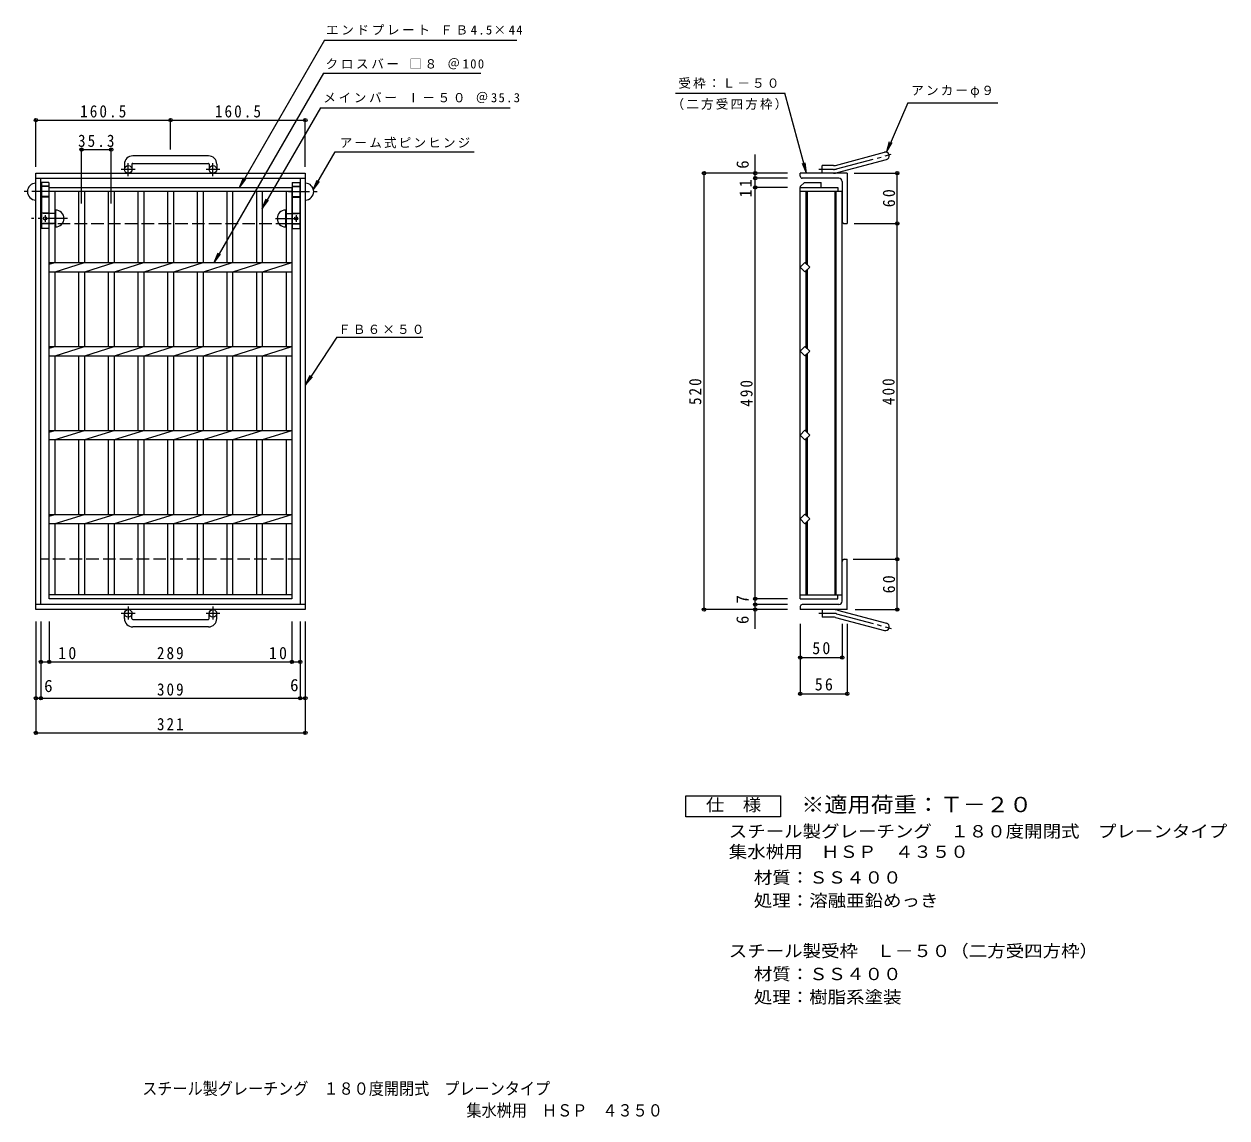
# Model space of a CAD drawing. Units: millimetres, scale not verified. Extents: x -567 to 866, y -688 to 616.
import ezdxf
from ezdxf.enums import TextEntityAlignment as Align

# ---------------------------------------------------------------- set-up
doc = ezdxf.new("R2010")
doc.units = ezdxf.units.MM
doc.header["$LTSCALE"] = 5
doc.header["$PDMODE"] = 32
doc.header["$PDSIZE"] = 4
for name, pattern in [('CHAIN1', [8, 5, -1, 1, -1]), ('CHAIN2', [12, 9, -1, 1, -1]), ('DASHED3', [4, 3, -1])]:
    doc.linetypes.add(name, pattern=pattern)
for name, color, linetype, lineweight in [('B-1', 2, 'Continuous', 9), ('B-2', 3, 'Continuous', 9), ('B-4', 7, 'Continuous', 9), ('B-5', 7, 'Continuous', 9), ('B-8', 3, 'Continuous', 9), ('F-4_F-4ﾚｲﾔ', 2, 'Continuous', 9)]:
    doc.layers.add(name, color=color, linetype=linetype, lineweight=lineweight)
doc.layers.add('F-5_F-5ﾚｲﾔ', color=2, linetype='Continuous')
doc.styles.add('ＭＳ ゴシック', font='')
doc.styles.get('ＭＳ ゴシック').set_extended_font_data('MS Gothic')

msp = doc.modelspace()

# ---------------------------------------------------------------- linework, layer by layer
at = {"layer": 'B-1'}
for p, q in [((-347.406, 458.7), (-437.405, 458.7)), ((399.847, 447.406), (458.038, 462.998)), ((-447.405, 448.7), (-447.405, 442.599)), ((-438.406, 448.7), (-438.406, 442.599)), ((-437.405, 449.699), (-347.405, 449.699)), ((-346.405, 448.7), (-346.405, 442.599)), ((-337.405, 448.7), (-337.405, 442.599)), ((383.703, 438.099), (383.703, 447.099)), ((397.518, 447.099), (383.703, 447.099)), ((402.177, 438.713), (460.367, 454.305)), ((-552.905, 438.099), (-231.905, 438.099)), ((-552.905, -81.901), (-552.905, 438.099)), ((-552.905, 432.099), (-231.905, 432.099)), ((-546.905, -75.901), (-546.905, 432.099)), ((-237.905, 432.099), (-237.905, -75.901)), ((-231.905, 438.099), (-231.905, -81.901)), ((357.703, 434.599), (357.703, 438.099)), ((413.703, 438.099), (357.703, 438.099)), ((403.703, 432.099), (360.203, 432.099)), ((413.703, 438.099), (413.703, 378.099)), ((407.703, 428.099), (407.703, 380.599)), ((410.203, 378.099), (413.703, 378.099)), ((407.703, -71.901), (407.703, -24.401)), ((410.203, -21.901), (413.703, -21.901)), ((413.703, -81.901), (413.703, -21.901)), ((-231.905, -75.901), (-552.905, -75.901)), ((-231.905, -81.901), (-552.905, -81.901)), ((357.703, -78.401), (357.703, -81.901)), ((413.703, -81.901), (357.703, -81.901)), ((403.703, -75.901), (360.203, -75.901)), ((383.703, -81.901), (383.703, -90.901)), ((402.177, -82.514), (460.367, -98.106)), ((-447.405, -92.501), (-447.405, -86.401)), ((-438.406, -92.501), (-438.406, -86.401)), ((-437.405, -93.501), (-347.405, -93.501)), ((-346.405, -92.501), (-346.405, -86.401)), ((-337.405, -92.501), (-337.405, -86.401)), ((397.518, -90.901), (383.703, -90.901)), ((399.847, -91.207), (458.038, -106.8)), ((-347.406, -102.501), (-437.405, -102.501))]:
    msp.add_line(p, q, dxfattribs=at)
at = {"layer": 'B-1', "linetype": 'CHAIN2'}
for p, q in [((401.012, 443.059), (466.178, 460.521)), ((397.518, 442.599), (379.898, 442.599)), ((397.518, -86.401), (379.898, -86.401)), ((401.012, -86.861), (466.178, -104.322))]:
    msp.add_line(p, q, dxfattribs=at)
at = {"layer": 'B-1', "linetype": 'CHAIN1'}
for p, q in [((-442.905, 434.492), (-442.905, 450.089)), ((-341.905, 434.492), (-341.905, 450.089)), ((-434.743, 442.599), (-451.15, 442.599)), ((-333.743, 442.599), (-350.149, 442.599)), ((-442.905, -78.293), (-442.905, -93.891)), ((-341.905, -78.293), (-341.905, -93.891)), ((-434.743, -86.401), (-451.15, -86.401)), ((-333.743, -86.401), (-350.149, -86.401))]:
    msp.add_line(p, q, dxfattribs=at)
at = {"layer": 'B-1', "linetype": 'DASHED3'}
for p, q in [((-546.905, 378.099), (-237.905, 378.099)), ((-237.905, -21.901), (-546.905, -21.901))]:
    msp.add_line(p, q, dxfattribs=at)
at = {"layer": 'B-1'}
for centre in [(-442.905, 442.599), (-341.906, 442.599), (-442.905, -86.401), (-341.906, -86.401)]:
    msp.add_circle(centre, 4.5, dxfattribs=at)
for centre, radius, start, end in [((-437.405, 448.7), 10, 90, 180), ((-347.406, 448.7), 10, 0, 90), ((459.203, 458.651), 4.5, 285.00014, 104.99991), ((-437.405, 448.7), 1, 90, 180), ((-347.405, 448.7), 1, 0, 90), ((397.518, 456.099), 9, 270, 285.00002), ((360.203, 434.599), 2.5, 180, 270), ((397.518, 456.099), 18, 270, 285), ((403.703, 428.099), 4, 0, 90), ((410.203, 380.599), 2.5, 180, 270), ((410.203, -24.401), 2.5, 90, 180), ((360.203, -78.401), 2.5, 90, 180), ((397.518, -99.901), 18, 75, 90), ((403.703, -71.901), 4, 270, 0), ((-437.405, -92.501), 10, 180, 270), ((-437.405, -92.501), 1, 180, 270), ((-347.406, -92.501), 10, 270, 0), ((-347.405, -92.501), 1, 270, 0), ((397.518, -99.901), 9, 74.99998, 90), ((459.203, -102.453), 4.5, 255.00009, 74.99986)]:
    msp.add_arc(centre, radius, start, end, dxfattribs=at)
at = {"layer": 'B-1', "linetype": 'CHAIN2'}
for centre, start, end in [((397.518, 456.099), 270, 284.99995), ((397.518, -99.901), 75.00005, 90)]:
    msp.add_arc(centre, 13.5, start, end, dxfattribs=at)
at = {"layer": 'B-2'}
for p, q in [((-536.905, 421.099), (-247.905, 421.099)), ((-536.905, -68.901), (-536.905, 421.099)), ((-536.905, 416.599), (-247.905, 416.599)), ((-529.905, 331.6), (-529.905, 416.599)), ((-502.005, 416.599), (-502.005, 331.6)), ((-495.005, 416.599), (-495.005, 331.6)), ((-466.705, 416.599), (-466.705, 331.6)), ((-459.705, 416.599), (-459.705, 331.6)), ((-431.405, 416.599), (-431.405, 331.6)), ((-424.405, 416.599), (-424.405, 331.6)), ((-396.105, 416.599), (-396.105, 331.6)), ((-389.105, 416.599), (-389.105, 331.6)), ((-360.805, 416.599), (-360.805, 331.6)), ((-353.805, 416.599), (-353.805, 331.6)), ((-325.505, 416.599), (-325.505, 331.6)), ((-318.505, 416.599), (-318.505, 331.6)), ((-290.205, 416.599), (-290.205, 331.6)), ((-283.205, 416.599), (-283.205, 331.6)), ((-254.906, 416.599), (-254.906, 331.6)), ((-247.905, 421.099), (-247.905, -68.901)), ((357.703, 422.099), (362.703, 427.099)), ((357.703, 422.099), (357.703, 421.099)), ((357.703, 421.099), (402.703, 421.099)), ((357.703, -68.901), (357.703, 421.099)), ((357.703, 416.599), (407.703, 416.599)), ((362.703, 427.099), (382.703, 427.099)), ((364.703, 330.413), (364.703, 416.599)), ((366.203, 328.913), (366.203, 416.599)), ((382.703, 421.099), (382.703, 427.099)), ((399.203, -64.401), (399.203, 416.599)), ((400.703, -64.401), (400.703, 416.599)), ((402.703, 421.099), (402.703, 416.599)), ((407.703, -64.401), (407.703, 416.599)), ((-536.905, 329.519), (-530.305, 331.6)), ((-536.905, 331.6), (-247.905, 331.6)), ((-529.905, 320.6), (-495.005, 331.6)), ((-494.605, 320.6), (-459.705, 331.6)), ((-459.305, 320.6), (-424.405, 331.6)), ((-424.005, 320.6), (-389.105, 331.6)), ((-388.705, 320.6), (-353.805, 331.6)), ((-353.405, 320.6), (-318.505, 331.6)), ((-318.105, 320.6), (-283.205, 331.6)), ((-282.805, 320.6), (-247.905, 331.6)), ((-536.905, 320.6), (-247.905, 320.6)), ((-529.905, 231.599), (-529.905, 320.6)), ((-502.005, 320.6), (-502.005, 231.599)), ((-495.005, 320.6), (-495.005, 231.599)), ((-466.705, 320.6), (-466.705, 231.599)), ((-459.705, 320.6), (-459.705, 231.599)), ((-431.405, 320.6), (-431.405, 231.599)), ((-424.405, 320.6), (-424.405, 231.599)), ((-396.105, 320.6), (-396.105, 231.599)), ((-389.105, 320.6), (-389.105, 231.599)), ((-360.805, 320.6), (-360.805, 231.599)), ((-353.805, 320.6), (-353.805, 231.599)), ((-325.505, 320.6), (-325.505, 231.599)), ((-318.505, 320.6), (-318.505, 231.599)), ((-290.205, 320.6), (-290.205, 231.599)), ((-283.205, 320.6), (-283.205, 231.599)), ((-254.906, 320.6), (-254.906, 231.599)), ((364.703, 230.413), (364.703, 321.786)), ((366.203, 228.913), (366.203, 323.286)), ((-536.905, 229.519), (-530.305, 231.6)), ((-536.905, 231.6), (-247.905, 231.6)), ((-529.905, 220.6), (-495.005, 231.6)), ((-494.605, 220.6), (-459.705, 231.6)), ((-459.305, 220.6), (-424.405, 231.6)), ((-424.005, 220.6), (-389.105, 231.6)), ((-388.705, 220.6), (-353.805, 231.6)), ((-353.405, 220.6), (-318.505, 231.6)), ((-318.105, 220.6), (-283.205, 231.6)), ((-282.805, 220.6), (-247.905, 231.6)), ((-536.905, 220.6), (-247.905, 220.6)), ((-529.905, 131.599), (-529.905, 220.6)), ((-502.005, 220.6), (-502.005, 131.599)), ((-495.005, 220.6), (-495.005, 131.599)), ((-466.705, 220.6), (-466.705, 131.599)), ((-459.705, 220.6), (-459.705, 131.599)), ((-431.405, 220.6), (-431.405, 131.599)), ((-424.405, 220.6), (-424.405, 131.599)), ((-396.105, 220.6), (-396.105, 131.599)), ((-389.105, 220.6), (-389.105, 131.599)), ((-360.805, 220.6), (-360.805, 131.599)), ((-353.805, 220.6), (-353.805, 131.599)), ((-325.505, 220.6), (-325.505, 131.599)), ((-318.505, 220.6), (-318.505, 131.599)), ((-290.205, 220.6), (-290.205, 131.599)), ((-283.205, 220.6), (-283.205, 131.599)), ((-254.906, 220.6), (-254.906, 131.599)), ((364.703, 130.413), (364.703, 221.786)), ((366.203, 128.913), (366.203, 223.286)), ((-536.905, 129.519), (-530.305, 131.6)), ((-536.905, 131.6), (-247.905, 131.6)), ((-529.905, 120.6), (-495.005, 131.6)), ((-494.605, 120.6), (-459.705, 131.6)), ((-459.305, 120.6), (-424.405, 131.6)), ((-424.005, 120.6), (-389.105, 131.6)), ((-388.705, 120.6), (-353.805, 131.6)), ((-353.405, 120.6), (-318.505, 131.6)), ((-318.105, 120.6), (-283.205, 131.6)), ((-282.805, 120.6), (-247.905, 131.6)), ((-536.905, 120.6), (-247.905, 120.6)), ((-529.905, 31.599), (-529.905, 120.6)), ((-502.005, 120.6), (-502.005, 31.599)), ((-495.005, 120.6), (-495.005, 31.599)), ((-466.705, 120.6), (-466.705, 31.599)), ((-459.705, 120.6), (-459.705, 31.599)), ((-431.405, 120.6), (-431.405, 31.599)), ((-424.405, 120.6), (-424.405, 31.599)), ((-396.105, 120.6), (-396.105, 31.599)), ((-389.105, 120.6), (-389.105, 31.599)), ((-360.805, 120.6), (-360.805, 31.599)), ((-353.805, 120.6), (-353.805, 31.599)), ((-325.505, 120.6), (-325.505, 31.599)), ((-318.505, 120.6), (-318.505, 31.599)), ((-290.205, 120.6), (-290.205, 31.599)), ((-283.205, 120.6), (-283.205, 31.599)), ((-254.906, 120.6), (-254.906, 31.599)), ((364.703, 30.413), (364.703, 121.786)), ((366.203, 28.913), (366.203, 123.286)), ((-536.905, 29.519), (-530.305, 31.6)), ((-536.905, 31.599), (-247.905, 31.599)), ((-529.905, 20.599), (-495.005, 31.6)), ((-494.605, 20.599), (-459.705, 31.6)), ((-459.305, 20.599), (-424.405, 31.6)), ((-424.005, 20.599), (-389.105, 31.6)), ((-388.705, 20.599), (-353.805, 31.6)), ((-353.405, 20.599), (-318.505, 31.6)), ((-318.105, 20.599), (-283.205, 31.6)), ((-282.805, 20.599), (-247.905, 31.6)), ((-536.905, 20.599), (-247.905, 20.599)), ((-529.905, -64.401), (-529.905, 20.599)), ((-502.005, 20.599), (-502.005, -64.401)), ((-495.005, 20.599), (-495.005, -64.401)), ((-466.705, 20.599), (-466.705, -64.401)), ((-459.705, 20.599), (-459.705, -64.401)), ((-431.405, 20.599), (-431.405, -64.401)), ((-424.405, 20.599), (-424.405, -64.401)), ((-396.105, 20.599), (-396.105, -64.401)), ((-389.105, 20.599), (-389.105, -64.401)), ((-360.805, 20.599), (-360.805, -64.401)), ((-353.805, 20.599), (-353.805, -64.401)), ((-325.505, 20.599), (-325.505, -64.401)), ((-318.505, 20.599), (-318.505, -64.401)), ((-290.205, 20.599), (-290.205, -64.401)), ((-283.205, 20.599), (-283.205, -64.401)), ((-254.906, 20.599), (-254.906, -64.401)), ((364.703, -64.401), (364.703, 21.786)), ((366.203, -64.401), (366.203, 23.286)), ((-247.905, -64.401), (-536.905, -64.401)), ((-247.905, -68.901), (-536.905, -68.901)), ((357.703, -64.401), (407.703, -64.401)), ((357.703, -68.901), (402.703, -68.901)), ((402.703, -68.901), (402.703, -64.401))]:
    msp.add_line(p, q, dxfattribs=at)
for points in [[(369.016, 326.099), (363.36, 331.756), (357.703, 326.099), (363.36, 320.442)], [(369.016, 226.099), (363.36, 231.756), (357.703, 226.099), (363.36, 220.443)], [(369.016, 126.099), (363.36, 131.756), (357.703, 126.099), (363.36, 120.442)], [(369.016, 26.099), (363.36, 31.756), (357.703, 26.099), (363.36, 20.442)]]:
    msp.add_lwpolyline(points, close=True, dxfattribs=at)
at = {"layer": 'B-4'}
for p, q in [((-552.905, 445.599), (-552.905, 502.753)), ((-392.405, 466.2), (-392.405, 502.753)), ((-231.905, 445.599), (-231.905, 502.753)), ((-552.905, 501.253), (-334.905, 501.253)), ((-334.905, 501.253), (-231.905, 501.253)), ((-498.505, 402.066), (-498.505, 467.656)), ((-498.505, 466.156), (-463.205, 466.156)), ((-463.205, 402.066), (-463.205, 467.656)), ((304.119, 432.099), (304.119, 460.319)), ((342.676, 438.099), (241.576, 438.099)), ((243.076, -81.901), (243.076, 438.099)), ((342.676, 432.099), (302.619, 432.099)), ((304.119, 421.099), (304.119, 432.099)), ((421.864, 438.099), (474.844, 438.099)), ((342.676, 421.099), (302.619, 421.099)), ((304.119, -68.901), (304.119, 421.099)), ((421.864, 378.099), (474.844, 378.099)), ((420.838, -21.901), (474.844, -21.901)), ((342.676, -68.901), (302.619, -68.901)), ((304.119, -75.901), (304.119, -68.901)), ((342.676, -81.901), (241.576, -81.901)), ((342.676, -75.901), (302.619, -75.901)), ((304.119, -104.934), (304.119, -75.901)), ((422.988, -81.901), (474.844, -81.901)), ((-552.905, -96.191), (-552.905, -230.364)), ((-546.905, -96.191), (-546.905, -189.049)), ((-536.905, -96.191), (-536.905, -145.683)), ((-247.906, -96.191), (-247.906, -145.683)), ((-237.905, -96.191), (-237.905, -189.049)), ((-231.905, -96.191), (-231.905, -230.364)), ((357.703, -98.95), (357.703, -183.734)), ((407.703, -98.95), (407.703, -140.55)), ((413.703, -98.95), (413.703, -183.734)), ((357.703, -139.05), (407.703, -139.05)), ((-546.905, -144.183), (-534.405, -144.183)), ((-534.405, -144.183), (-250.406, -144.183)), ((-250.406, -144.183), (-237.905, -144.183)), ((357.703, -182.234), (413.703, -182.234)), ((-552.905, -228.864), (-231.905, -228.864))]:
    msp.add_line(p, q, dxfattribs=at)
for points in [[(473.344, -81.901), (473.344, -21.901), (473.344, 378.099), (473.344, 438.099)], [(-552.905, -187.549), (-546.905, -187.549), (-237.905, -187.549), (-231.905, -187.549)]]:
    msp.add_lwpolyline(points, dxfattribs=at)
for p in [(-552.905, 501.253), (-392.405, 501.253), (-231.905, 501.253), (-498.505, 466.156), (-463.205, 466.156), (243.076, 438.099), (304.119, 438.099), (304.119, 432.099), (473.344, 438.099), (304.119, 421.099), (473.344, 378.099), (473.344, -21.901), (304.119, -68.901), (243.076, -81.901), (304.119, -75.901), (304.119, -81.901), (473.344, -81.901), (-546.905, -144.183), (-536.905, -144.183), (-247.906, -144.183), (-237.905, -144.183), (357.703, -139.05), (407.703, -139.05), (-552.905, -187.549), (-546.905, -187.549), (-237.905, -187.549), (-231.905, -187.549), (357.703, -182.234), (413.703, -182.234), (-552.905, -228.864), (-231.905, -228.864)]:
    msp.add_point(p, dxfattribs=at)
at = {"layer": 'B-5'}
for p, q in [((-209.016, 596.459), (20.214, 596.459)), ((-210.174, 557.364), (-22.862, 557.364)), ((208.953, 533.39), (339.557, 533.39)), ((365.09, 438.099), (339.557, 533.39)), ((-213.911, 516), (12.086, 516)), ((485.845, 521.768), (593.052, 521.768)), ((460.86, 463.754), (467.261, 474.491)), ((-222.535, 418.337), (-196.498, 463.434)), ((-196.498, 463.434), (-30.685, 463.434)), ((365.09, 438.099), (360.307, 449.648)), ((365.09, 438.099), (363.459, 450.492)), ((-310.261, 421.099), (-302.651, 431.016)), ((-222.535, 418.337), (-217.751, 429.886)), ((-222.535, 418.337), (-214.925, 428.254)), ((-283.205, 395.979), (-275.595, 405.896)), ((-340.519, 331.6), (-332.909, 341.517)), ((-194.228, 242.707), (-92.01, 242.707)), ((-231.682, 186.089), (-223.416, 195.465))]:
    msp.add_line(p, q, dxfattribs=at)
for points in [[(-209.016, 596.459), (-310.261, 421.099), (-305.477, 432.648)], [(-210.174, 557.364), (-340.519, 331.6), (-335.735, 343.148)], [(-213.911, 516), (-283.205, 395.979), (-278.421, 407.528)], [(485.845, 521.768), (460.86, 463.754), (464.264, 475.782)], [(-194.228, 242.707), (-231.682, 186.089), (-226.125, 197.285)]]:
    msp.add_lwpolyline(points, dxfattribs=at)
at = {"layer": 'B-8', "linetype": 'CHAIN1'}
for p, q in [((-532.746, 416.099), (-566.998, 416.099)), ((-252.065, 416.099), (-217.813, 416.099)), ((-541.905, 388.109), (-541.905, 379.928)), ((-242.905, 388.109), (-242.905, 379.928)), ((-515.337, 384.099), (-558.146, 384.099)), ((-267.474, 384.099), (-237.905, 384.099))]:
    msp.add_line(p, q, dxfattribs=at)
at = {"layer": 'B-8'}
for p, q in [((-546.405, 422.099), (-546.905, 422.099)), ((-537.405, 427.099), (-537.405, 372.099)), ((-247.405, 427.099), (-247.405, 372.099)), ((-238.405, 422.099), (-237.905, 422.099)), ((-546.405, 410.099), (-546.905, 410.099)), ((-238.405, 410.099), (-237.905, 410.099)), ((-529.405, 394.099), (-529.405, 374.099)), ((-255.405, 394.099), (-255.405, 374.099)), ((-537.405, 372.099), (-546.405, 372.099)), ((-247.405, 372.099), (-238.405, 372.099))]:
    msp.add_line(p, q, dxfattribs=at)
at = {"layer": 'B-8', "linetype": 'DASHED3'}
for p, q in [((-537.405, 422.599), (-546.405, 422.599)), ((-537.405, 422.099), (-546.405, 422.099)), ((-247.405, 422.599), (-238.405, 422.599)), ((-247.405, 422.099), (-238.405, 422.099)), ((-537.405, 410.099), (-546.405, 410.099)), ((-537.405, 409.599), (-546.405, 409.599)), ((-247.405, 410.099), (-238.405, 410.099)), ((-247.405, 409.599), (-238.405, 409.599)), ((-537.405, 390.599), (-546.405, 390.599)), ((-529.405, 390.099), (-546.405, 390.099)), ((-255.405, 390.099), (-238.405, 390.099)), ((-247.405, 390.599), (-238.405, 390.599)), ((-529.405, 378.099), (-546.405, 378.099)), ((-537.405, 377.599), (-546.405, 377.599)), ((-255.405, 378.099), (-238.405, 378.099)), ((-247.405, 377.599), (-238.405, 377.599))]:
    msp.add_line(p, q, dxfattribs=at)
at = {"layer": 'B-8'}
for points in [[(-537.405, 427.099), (-546.405, 427.099), (-546.405, 372.099)], [(-247.405, 427.099), (-238.405, 427.099), (-238.405, 372.099)]]:
    msp.add_lwpolyline(points, dxfattribs=at)
for centre in [(-541.905, 384.099), (-242.905, 384.099)]:
    msp.add_circle(centre, 2, dxfattribs=at)
for centre, start, end in [((-552.905, 416.099), 90, 270), ((-231.905, 416.099), 270, 90), ((-529.405, 384.099), 270, 90), ((-255.405, 384.099), 90, 270)]:
    msp.add_arc(centre, 10, start, end, dxfattribs=at)
at = {"layer": 'F-4_F-4ﾚｲﾔ'}
msp.add_lwpolyline([(221.517, -328.794), (221.517, -303.793), (334.016, -303.793), (334.016, -328.794)], close=True, dxfattribs=at)

# ---------------------------------------------------------------- texts
at = {"layer": 'B-4', "color": 2, "style": 'ＭＳ ゴシック'}
for s, p in [('6', (300.699, 443.348)), ('7', (300.604, -74.595)), ('6', (300.604, -99.131))]:
    msp.add_text(s, height=14.66, rotation=90, dxfattribs=at).set_placement(p, align=Align.BOTTOM_LEFT)
for p in [(-543.021, -184.522), (-250.01, -183.543)]:
    msp.add_text('6', height=14.66, dxfattribs=at).set_placement(p, align=Align.BOTTOM_LEFT)
at = {"layer": 'B-4', "color": 2, "char_height": 14.66, "attachment_point": 7, "style": 'ＭＳ ゴシック'}
for s, insert in [('\\T1.28;\\W0.9;160.5', (-500.155, 504.253)), ('\\T1.28;\\W0.9;160.5', (-339.655, 504.253)), ('\\T1.28;\\W0.9;35.3', (-502.73, 469.156)), ('\\T1.27;\\W0.95;10', (-526.319, -141.183)), ('\\T1.27;\\W0.9;289', (-408.655, -141.183)), ('\\T1.27;\\W0.95;10', (-275.306, -141.183)), ('\\T1.27;\\W0.95;50', (372.078, -135.273)), ('\\T1.27;\\W0.9;309', (-408.655, -184.549)), ('\\T1.27;\\W0.95;56', (375.078, -178.458)), ('\\T1.27;\\W0.9;321', (-408.655, -225.864))]:
    msp.add_mtext(s, dxfattribs=dict(at, insert=insert))
at = {"layer": 'B-4', "color": 2, "char_height": 14.66, "attachment_point": 7, "rotation": 90, "style": 'ＭＳ ゴシック'}
for s, insert in [('\\T1.27;\\W0.95;11', (299.952, 409.195)), ('\\T1.27;\\W0.95;60', (470.844, 397.474)), ('\\T1.27;\\W0.9;520', (240.077, 161.849)), ('\\T1.27;\\W0.9;490', (301.119, 159.849)), ('\\T1.27;\\W0.9;400', (470.344, 161.849)), ('\\T1.27;\\W0.95;60', (470.844, -62.526))]:
    msp.add_mtext(s, dxfattribs=dict(at, insert=insert))
at = {"layer": 'B-5', "char_height": 11, "attachment_point": 7, "style": 'ＭＳ ゴシック'}
for s, insert in [('\\T1.21;エンドプレート\\~ＦＢ4.5×44', (-207.298, 602.622)), ('\\T1.21;クロスバー\\~□８\\~＠100', (-207.846, 561.793)), ('\\T1.17;受枠：Ｌ－５０', (212.53, 538.649)), ('\\T1.21;メインバー\\~Ⅰ－５０\\~＠35.3', (-210.431, 521.543)), ('\\T1.17;アンカーφ９', (489.993, 528.227)), ('\\T1.17;（二方受四方枠）', (204.401, 513.451)), ('\\T1.17;アーム式ピンヒンジ', (-190.86, 467.63)), ('\\T1.17;ＦＢ６×５０', (-192.814, 246.341))]:
    msp.add_mtext(s, dxfattribs=dict(at, insert=insert))
at = {"layer": 'F-4_F-4ﾚｲﾔ', "style": 'ＭＳ ゴシック', "width": 1.1}
for s, p in [('仕\u3000様', (245.266, -326.294)), ('スチール製グレーチング\u3000１８０度開閉式\u3000プレーンタイプ', (272.561, -357.754)), ('集水桝用\u3000ＨＳＰ\u3000４３５０', (272.561, -382.127)), ('材質：ＳＳ４００', (302.417, -412.779)), ('処理：溶融亜鉛めっき', (302.417, -440.279)), ('スチール製受枠\u3000Ｌ－５０（二方受四方枠）', (272.562, -500.28)), ('材質：ＳＳ４００', (302.417, -527.78)), ('処理：樹脂系塗装', (302.417, -555.28))]:
    msp.add_text(s, height=14.66, dxfattribs=at).set_placement(p, align=Align.BOTTOM_LEFT)
at = {"layer": 'F-5_F-5ﾚｲﾔ', "color": 3, "style": 'ＭＳ ゴシック', "width": 1.1}
msp.add_text('※適用荷重：Ｔ－２０', height=18.33, dxfattribs=at).set_placement((359.016, -328.794), align=Align.BOTTOM_LEFT)
at = {"layer": 'F-5_F-5ﾚｲﾔ', "style": 'ＭＳ ゴシック', "width": 0.9}
for s, p in [('スチール製グレーチング\u3000１８０度開閉式\u3000プレーンタイプ', (-426.188, -664.293)), ('集水桝用\u3000ＨＳＰ\u3000４３５０', (-39.905, -690.26))]:
    msp.add_text(s, height=14.66, dxfattribs=at).set_placement(p, align=Align.BOTTOM_LEFT)

doc.saveas('drawing.dxf')
